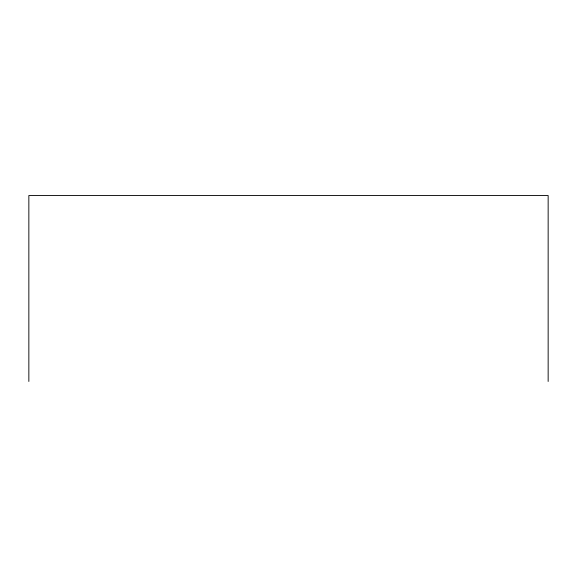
<?xml version="1.0" encoding="UTF-8"?>
<svg xmlns="http://www.w3.org/2000/svg" width="577" height="577" viewBox="0 0 577 577"><rect width="100%" height="100%" fill="white"/><g stroke="black" fill="none" stroke-linecap="round" stroke-linejoin="round"><path stroke-width="0.87" d="M548.15 381.462L548.15 195.538L28.85 195.538L28.85 381.462"/></g></svg>
